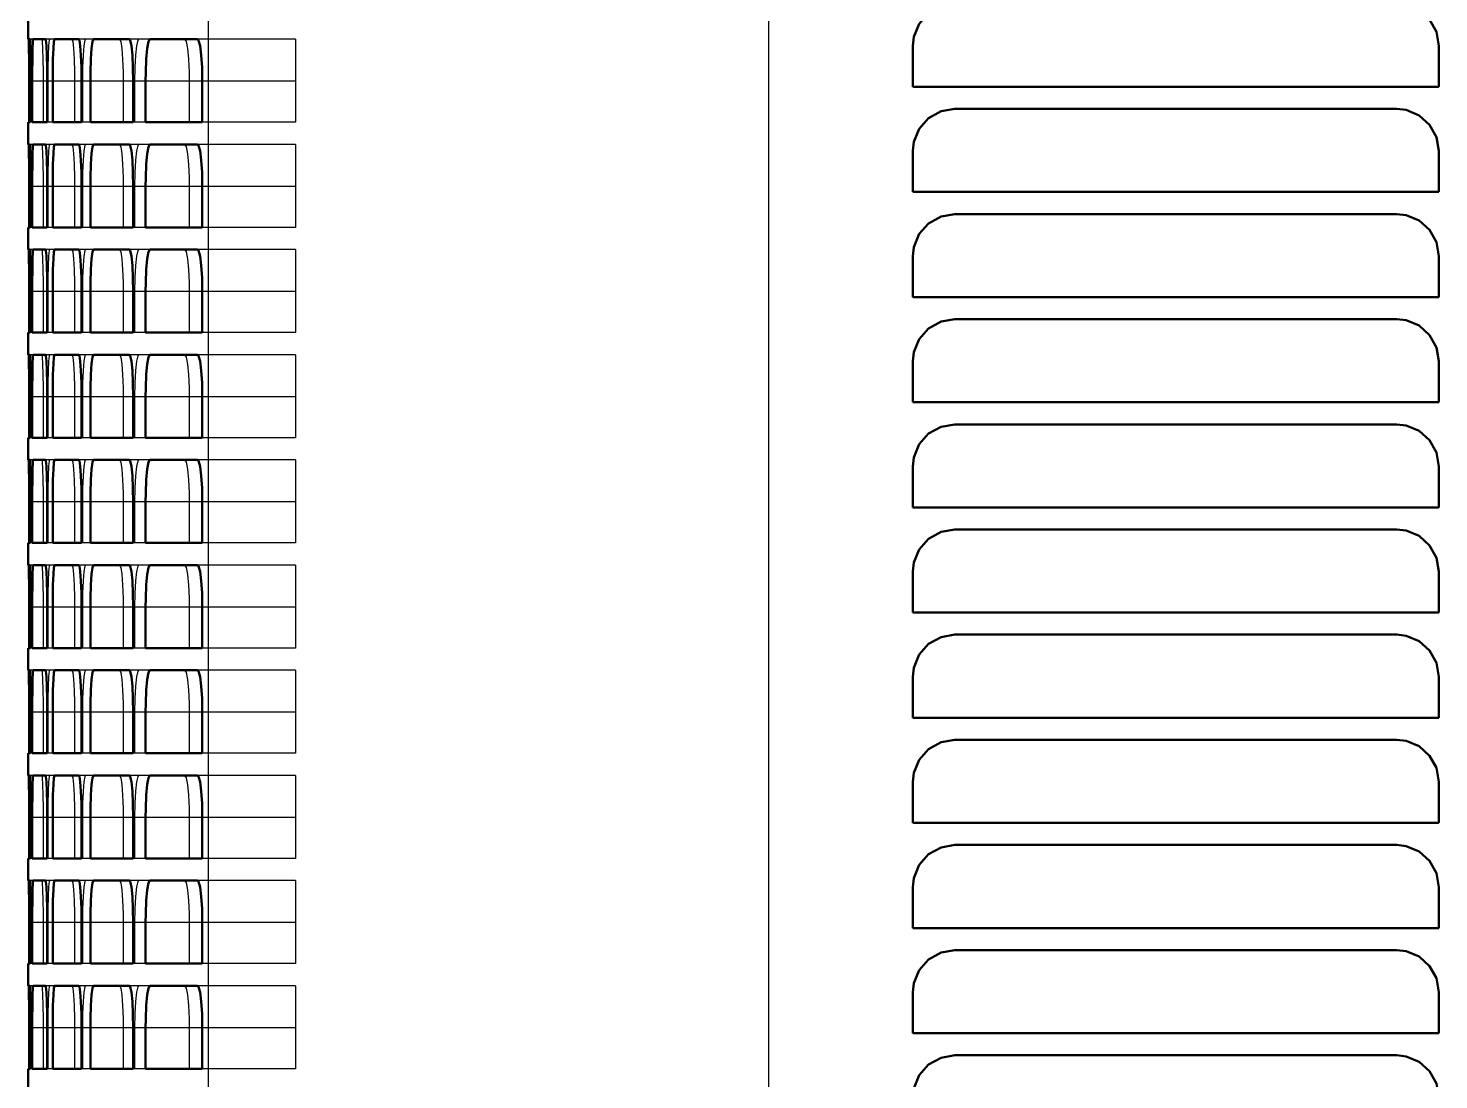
# Model space of a CAD drawing. Header units: inches. Extents: x 0 to 44.8, y 0 to 41.5.
# Drawn here: x 0.23 to 6.94, y 5.13 to 10.13 of the extents above; entities that cross this region are included whole.
import ezdxf

# ---------------------------------------------------------------- set-up
doc = ezdxf.new("R2010")
doc.units = ezdxf.units.IN
doc.header["$MEASUREMENT"] = 0
doc.linetypes.add('Dashed', pattern=[2, 1, -1])
for name, color, linetype, lineweight in [('AM_0', 7, 'Continuous', 50), ('AM_4', 3, 'Continuous', 25), ('AM_9', 6, 'Dashed', 25)]:
    doc.layers.add(name, color=color, linetype=linetype, lineweight=lineweight)

msp = doc.modelspace()

# ---------------------------------------------------------------- linework, layer by layer
at = {"layer": 'AM_0'}
for p, q in [((0.23, 10.186), (0.23, 10.081)), ((0.23727, 10.081), (0.23, 10.081)), ((0.31284, 10.081), (0.25301, 10.081)), ((0.4706, 10.081), (0.35552, 10.081)), ((0.71089, 10.081), (0.5403, 10.081)), ((1.0342, 10.081), (0.80776, 10.081)), ((4.436, 10.05), (4.436, 9.855)), ((6.936, 9.855), (6.936, 10.05)), ((0.23407, 9.881), (0.23407, 9.686)), ((0.23965, 9.686), (0.23965, 9.881)), ((0.24925, 9.881), (0.24925, 9.686)), ((0.32047, 9.686), (0.32047, 9.881)), ((0.34649, 9.881), (0.34649, 9.686)), ((0.48351, 9.686), (0.48351, 9.881)), ((0.526, 9.881), (0.526, 9.686)), ((0.72909, 9.686), (0.72909, 9.881)), ((0.78815, 9.881), (0.78815, 9.686)), ((1.05774, 9.686), (1.05774, 9.881)), ((4.436, 9.855), (6.936, 9.855)), ((6.736, 9.75), (4.636, 9.75)), ((0.23, 9.686), (0.23965, 9.686)), ((0.23, 9.686), (0.23, 9.581)), ((0.24925, 9.686), (0.32047, 9.686)), ((0.34649, 9.686), (0.48351, 9.686)), ((0.526, 9.686), (0.72909, 9.686)), ((0.78815, 9.686), (1.05774, 9.686)), ((0.23727, 9.581), (0.23, 9.581)), ((0.31284, 9.581), (0.25301, 9.581)), ((0.4706, 9.581), (0.35552, 9.581)), ((0.71089, 9.581), (0.5403, 9.581)), ((1.0342, 9.581), (0.80776, 9.581)), ((4.436, 9.55), (4.436, 9.355)), ((6.936, 9.355), (6.936, 9.55)), ((0.23407, 9.381), (0.23407, 9.186)), ((0.23965, 9.186), (0.23965, 9.381)), ((0.24925, 9.381), (0.24925, 9.186)), ((0.32047, 9.186), (0.32047, 9.381)), ((0.34649, 9.381), (0.34649, 9.186)), ((0.48351, 9.186), (0.48351, 9.381)), ((0.526, 9.381), (0.526, 9.186)), ((0.72909, 9.186), (0.72909, 9.381)), ((0.78815, 9.381), (0.78815, 9.186)), ((1.05774, 9.186), (1.05774, 9.381)), ((4.436, 9.355), (6.936, 9.355)), ((6.736, 9.25), (4.636, 9.25)), ((0.23, 9.186), (0.23965, 9.186)), ((0.23, 9.186), (0.23, 9.081)), ((0.24925, 9.186), (0.32047, 9.186)), ((0.34649, 9.186), (0.48351, 9.186)), ((0.526, 9.186), (0.72909, 9.186)), ((0.78815, 9.186), (1.05774, 9.186)), ((0.23727, 9.081), (0.23, 9.081)), ((0.31284, 9.081), (0.25301, 9.081)), ((0.4706, 9.081), (0.35552, 9.081)), ((0.71089, 9.081), (0.5403, 9.081)), ((1.0342, 9.081), (0.80776, 9.081)), ((4.436, 9.05), (4.436, 8.855)), ((6.936, 8.855), (6.936, 9.05)), ((0.23407, 8.881), (0.23407, 8.686)), ((0.23965, 8.686), (0.23965, 8.881)), ((0.24925, 8.881), (0.24925, 8.686)), ((0.32047, 8.686), (0.32047, 8.881)), ((0.34649, 8.881), (0.34649, 8.686)), ((0.48351, 8.686), (0.48351, 8.881)), ((0.526, 8.881), (0.526, 8.686)), ((0.72909, 8.686), (0.72909, 8.881)), ((0.78815, 8.881), (0.78815, 8.686)), ((1.05774, 8.686), (1.05774, 8.881)), ((4.436, 8.855), (6.936, 8.855)), ((6.736, 8.75), (4.636, 8.75)), ((0.23, 8.686), (0.23965, 8.686)), ((0.23, 8.686), (0.23, 8.581)), ((0.24925, 8.686), (0.32047, 8.686)), ((0.34649, 8.686), (0.48351, 8.686)), ((0.526, 8.686), (0.72909, 8.686)), ((0.78815, 8.686), (1.05774, 8.686)), ((0.23727, 8.581), (0.23, 8.581)), ((0.31284, 8.581), (0.25301, 8.581)), ((0.4706, 8.581), (0.35552, 8.581)), ((0.71089, 8.581), (0.5403, 8.581)), ((1.0342, 8.581), (0.80776, 8.581)), ((4.436, 8.55), (4.436, 8.355)), ((6.936, 8.355), (6.936, 8.55)), ((0.23407, 8.381), (0.23407, 8.186)), ((0.23965, 8.186), (0.23965, 8.381)), ((0.24925, 8.381), (0.24925, 8.186)), ((0.32047, 8.186), (0.32047, 8.381)), ((0.34649, 8.381), (0.34649, 8.186)), ((0.48351, 8.186), (0.48351, 8.381)), ((0.526, 8.381), (0.526, 8.186)), ((0.72909, 8.186), (0.72909, 8.381)), ((0.78815, 8.381), (0.78815, 8.186)), ((1.05774, 8.186), (1.05774, 8.381)), ((4.436, 8.355), (6.936, 8.355)), ((6.736, 8.25), (4.636, 8.25)), ((0.23, 8.186), (0.23965, 8.186)), ((0.23, 8.186), (0.23, 8.081)), ((0.24925, 8.186), (0.32047, 8.186)), ((0.34649, 8.186), (0.48351, 8.186)), ((0.526, 8.186), (0.72909, 8.186)), ((0.78815, 8.186), (1.05774, 8.186)), ((0.23727, 8.081), (0.23, 8.081)), ((0.31284, 8.081), (0.25301, 8.081)), ((0.4706, 8.081), (0.35552, 8.081)), ((0.71089, 8.081), (0.5403, 8.081)), ((1.0342, 8.081), (0.80776, 8.081)), ((4.436, 8.05), (4.436, 7.855)), ((6.936, 7.855), (6.936, 8.05)), ((0.23407, 7.881), (0.23407, 7.686)), ((0.23965, 7.686), (0.23965, 7.881)), ((0.24925, 7.881), (0.24925, 7.686)), ((0.32047, 7.686), (0.32047, 7.881)), ((0.34649, 7.881), (0.34649, 7.686)), ((0.48351, 7.686), (0.48351, 7.881)), ((0.526, 7.881), (0.526, 7.686)), ((0.72909, 7.686), (0.72909, 7.881)), ((0.78815, 7.881), (0.78815, 7.686)), ((1.05774, 7.686), (1.05774, 7.881)), ((4.436, 7.855), (6.936, 7.855)), ((6.736, 7.75), (4.636, 7.75)), ((0.23, 7.686), (0.23965, 7.686)), ((0.23, 7.686), (0.23, 7.581)), ((0.24925, 7.686), (0.32047, 7.686)), ((0.34649, 7.686), (0.48351, 7.686)), ((0.526, 7.686), (0.72909, 7.686)), ((0.78815, 7.686), (1.05774, 7.686)), ((0.23727, 7.581), (0.23, 7.581)), ((0.31284, 7.581), (0.25301, 7.581)), ((0.4706, 7.581), (0.35552, 7.581)), ((0.71089, 7.581), (0.5403, 7.581)), ((1.0342, 7.581), (0.80776, 7.581)), ((4.436, 7.55), (4.436, 7.355)), ((6.936, 7.355), (6.936, 7.55)), ((0.23407, 7.381), (0.23407, 7.186)), ((0.23965, 7.186), (0.23965, 7.381)), ((0.24925, 7.381), (0.24925, 7.186)), ((0.32047, 7.186), (0.32047, 7.381)), ((0.34649, 7.381), (0.34649, 7.186)), ((0.48351, 7.186), (0.48351, 7.381)), ((0.526, 7.381), (0.526, 7.186)), ((0.72909, 7.186), (0.72909, 7.381)), ((0.78815, 7.381), (0.78815, 7.186)), ((1.05774, 7.186), (1.05774, 7.381)), ((4.436, 7.355), (6.936, 7.355)), ((6.736, 7.25), (4.636, 7.25)), ((0.23, 7.186), (0.23965, 7.186)), ((0.23, 7.186), (0.23, 7.081)), ((0.24925, 7.186), (0.32047, 7.186)), ((0.34649, 7.186), (0.48351, 7.186)), ((0.526, 7.186), (0.72909, 7.186)), ((0.78815, 7.186), (1.05774, 7.186)), ((0.23727, 7.081), (0.23, 7.081)), ((0.31284, 7.081), (0.25301, 7.081)), ((0.4706, 7.081), (0.35552, 7.081)), ((0.71089, 7.081), (0.5403, 7.081)), ((1.0342, 7.081), (0.80776, 7.081)), ((4.436, 7.05), (4.436, 6.855)), ((6.936, 6.855), (6.936, 7.05)), ((0.23407, 6.881), (0.23407, 6.686)), ((0.23965, 6.686), (0.23965, 6.881)), ((0.24925, 6.881), (0.24925, 6.686)), ((0.32047, 6.686), (0.32047, 6.881)), ((0.34649, 6.881), (0.34649, 6.686)), ((0.48351, 6.686), (0.48351, 6.881)), ((0.526, 6.881), (0.526, 6.686)), ((0.72909, 6.686), (0.72909, 6.881)), ((0.78815, 6.881), (0.78815, 6.686)), ((1.05774, 6.686), (1.05774, 6.881)), ((4.436, 6.855), (6.936, 6.855)), ((6.736, 6.75), (4.636, 6.75)), ((0.23, 6.686), (0.23965, 6.686)), ((0.23, 6.686), (0.23, 6.581)), ((0.24925, 6.686), (0.32047, 6.686)), ((0.34649, 6.686), (0.48351, 6.686)), ((0.526, 6.686), (0.72909, 6.686)), ((0.78815, 6.686), (1.05774, 6.686)), ((0.23727, 6.581), (0.23, 6.581)), ((0.31284, 6.581), (0.25301, 6.581)), ((0.4706, 6.581), (0.35552, 6.581)), ((0.71089, 6.581), (0.5403, 6.581)), ((1.0342, 6.581), (0.80776, 6.581)), ((4.436, 6.55), (4.436, 6.355)), ((6.936, 6.355), (6.936, 6.55)), ((0.23407, 6.381), (0.23407, 6.186)), ((0.23965, 6.186), (0.23965, 6.381)), ((0.24925, 6.381), (0.24925, 6.186)), ((0.32047, 6.186), (0.32047, 6.381)), ((0.34649, 6.381), (0.34649, 6.186)), ((0.48351, 6.186), (0.48351, 6.381)), ((0.526, 6.381), (0.526, 6.186)), ((0.72909, 6.186), (0.72909, 6.381)), ((0.78815, 6.381), (0.78815, 6.186)), ((1.05774, 6.186), (1.05774, 6.381)), ((4.436, 6.355), (6.936, 6.355)), ((6.736, 6.25), (4.636, 6.25)), ((0.23, 6.186), (0.23965, 6.186)), ((0.23, 6.186), (0.23, 6.081)), ((0.24925, 6.186), (0.32047, 6.186)), ((0.34649, 6.186), (0.48351, 6.186)), ((0.526, 6.186), (0.72909, 6.186)), ((0.78815, 6.186), (1.05774, 6.186)), ((0.23727, 6.081), (0.23, 6.081)), ((0.31284, 6.081), (0.25301, 6.081)), ((0.4706, 6.081), (0.35552, 6.081)), ((0.71089, 6.081), (0.5403, 6.081)), ((1.0342, 6.081), (0.80776, 6.081)), ((4.436, 6.05), (4.436, 5.855)), ((6.936, 5.855), (6.936, 6.05)), ((0.23407, 5.881), (0.23407, 5.686)), ((0.23965, 5.686), (0.23965, 5.881)), ((0.24925, 5.881), (0.24925, 5.686)), ((0.32047, 5.686), (0.32047, 5.881)), ((0.34649, 5.881), (0.34649, 5.686)), ((0.48351, 5.686), (0.48351, 5.881)), ((0.526, 5.881), (0.526, 5.686)), ((0.72909, 5.686), (0.72909, 5.881)), ((0.78815, 5.881), (0.78815, 5.686)), ((1.05774, 5.686), (1.05774, 5.881)), ((4.436, 5.855), (6.936, 5.855)), ((6.736, 5.75), (4.636, 5.75)), ((0.23, 5.686), (0.23965, 5.686)), ((0.23, 5.686), (0.23, 5.581)), ((0.24925, 5.686), (0.32047, 5.686)), ((0.34649, 5.686), (0.48351, 5.686)), ((0.526, 5.686), (0.72909, 5.686)), ((0.78815, 5.686), (1.05774, 5.686)), ((0.23727, 5.581), (0.23, 5.581)), ((0.31284, 5.581), (0.25301, 5.581)), ((0.4706, 5.581), (0.35552, 5.581)), ((0.71089, 5.581), (0.5403, 5.581)), ((1.0342, 5.581), (0.80776, 5.581)), ((4.436, 5.55), (4.436, 5.355)), ((6.936, 5.355), (6.936, 5.55)), ((0.23407, 5.381), (0.23407, 5.186)), ((0.23965, 5.186), (0.23965, 5.381)), ((0.24925, 5.381), (0.24925, 5.186)), ((0.32047, 5.186), (0.32047, 5.381)), ((0.34649, 5.381), (0.34649, 5.186)), ((0.48351, 5.186), (0.48351, 5.381)), ((0.526, 5.381), (0.526, 5.186)), ((0.72909, 5.186), (0.72909, 5.381)), ((0.78815, 5.381), (0.78815, 5.186)), ((1.05774, 5.186), (1.05774, 5.381)), ((4.436, 5.355), (6.936, 5.355)), ((6.736, 5.25), (4.636, 5.25)), ((0.23, 5.186), (0.23965, 5.186)), ((0.23, 5.186), (0.23, 5.081)), ((0.24925, 5.186), (0.32047, 5.186)), ((0.34649, 5.186), (0.48351, 5.186)), ((0.526, 5.186), (0.72909, 5.186)), ((0.78815, 5.186), (1.05774, 5.186))]:
    msp.add_line(p, q, dxfattribs=at)
for points in [[(4.636, 10.25), (4.56948, 10.23861), (4.51045, 10.20569), (4.4658, 10.15503), (4.44061, 10.09268), (4.436, 10.05)], [(6.936, 10.05), (6.9248, 10.11599), (6.8925, 10.17453), (6.84268, 10.21917), (6.78074, 10.24493), (6.736, 10.25)], [(0.23258, 10.081), (0.23304, 10.06973), (0.23347, 10.03717), (0.23382, 9.98701), (0.23403, 9.9249), (0.23407, 9.881)], [(0.23965, 9.881), (0.23951, 9.9472), (0.2391, 10.00593), (0.23849, 10.05058), (0.23777, 10.07612), (0.23727, 10.081)], [(0.25301, 10.081), (0.25173, 10.06972), (0.25062, 10.03716), (0.2498, 9.98699), (0.24934, 9.92487), (0.24925, 9.881)], [(0.32047, 9.881), (0.32003, 9.94716), (0.31877, 10.00587), (0.31685, 10.05052), (0.31449, 10.07609), (0.31284, 10.081)], [(0.35552, 10.081), (0.35249, 10.06971), (0.34984, 10.0371), (0.34784, 9.98686), (0.34671, 9.92471), (0.34649, 9.881)], [(0.48351, 9.881), (0.48277, 9.9471), (0.48066, 10.00574), (0.47742, 10.05039), (0.47343, 10.07603), (0.4706, 10.081)], [(0.5403, 10.081), (0.53552, 10.06968), (0.53131, 10.03698), (0.52814, 9.98663), (0.52634, 9.92442), (0.526, 9.881)], [(0.72909, 9.881), (0.72806, 9.94699), (0.7251, 10.00555), (0.72055, 10.05019), (0.71493, 10.07594), (0.71089, 10.081)], [(0.80776, 10.081), (0.80121, 10.06964), (0.79543, 10.03681), (0.79107, 9.98628), (0.78861, 9.924), (0.78815, 9.881)], [(1.05774, 9.881), (1.05641, 9.94686), (1.05261, 10.00529), (1.04676, 10.04993), (1.03949, 10.07583), (1.0342, 10.081)], [(4.636, 9.75), (4.56948, 9.73861), (4.51045, 9.70569), (4.4658, 9.65503), (4.44061, 9.59268), (4.436, 9.55)], [(6.936, 9.55), (6.9248, 9.61599), (6.8925, 9.67453), (6.84268, 9.71917), (6.78074, 9.74493), (6.736, 9.75)], [(0.23258, 9.581), (0.23304, 9.56973), (0.23347, 9.53717), (0.23382, 9.48701), (0.23403, 9.4249), (0.23407, 9.381)], [(0.23965, 9.381), (0.23951, 9.4472), (0.2391, 9.50593), (0.23849, 9.55058), (0.23777, 9.57612), (0.23727, 9.581)], [(0.25301, 9.581), (0.25173, 9.56972), (0.25062, 9.53716), (0.2498, 9.48699), (0.24934, 9.42487), (0.24925, 9.381)], [(0.32047, 9.381), (0.32003, 9.44716), (0.31877, 9.50587), (0.31685, 9.55052), (0.31449, 9.57609), (0.31284, 9.581)], [(0.35552, 9.581), (0.35249, 9.56971), (0.34984, 9.5371), (0.34784, 9.48686), (0.34671, 9.42471), (0.34649, 9.381)], [(0.48351, 9.381), (0.48277, 9.4471), (0.48066, 9.50574), (0.47742, 9.55039), (0.47343, 9.57603), (0.4706, 9.581)], [(0.5403, 9.581), (0.53552, 9.56968), (0.53131, 9.53698), (0.52814, 9.48663), (0.52634, 9.42442), (0.526, 9.381)], [(0.72909, 9.381), (0.72806, 9.44699), (0.7251, 9.50555), (0.72055, 9.55019), (0.71493, 9.57594), (0.71089, 9.581)], [(0.80776, 9.581), (0.80121, 9.56964), (0.79543, 9.53681), (0.79107, 9.48628), (0.78861, 9.424), (0.78815, 9.381)], [(1.05774, 9.381), (1.05641, 9.44686), (1.05261, 9.50529), (1.04676, 9.54993), (1.03949, 9.57583), (1.0342, 9.581)], [(4.636, 9.25), (4.56948, 9.23861), (4.51045, 9.20569), (4.4658, 9.15503), (4.44061, 9.09268), (4.436, 9.05)], [(6.936, 9.05), (6.9248, 9.11599), (6.8925, 9.17453), (6.84268, 9.21917), (6.78074, 9.24493), (6.736, 9.25)], [(0.23258, 9.081), (0.23304, 9.06973), (0.23347, 9.03717), (0.23382, 8.98701), (0.23403, 8.9249), (0.23407, 8.881)], [(0.23965, 8.881), (0.23951, 8.9472), (0.2391, 9.00593), (0.23849, 9.05058), (0.23777, 9.07612), (0.23727, 9.081)], [(0.25301, 9.081), (0.25173, 9.06972), (0.25062, 9.03716), (0.2498, 8.98699), (0.24934, 8.92487), (0.24925, 8.881)], [(0.32047, 8.881), (0.32003, 8.94716), (0.31877, 9.00587), (0.31685, 9.05052), (0.31449, 9.07609), (0.31284, 9.081)], [(0.35552, 9.081), (0.35249, 9.06971), (0.34984, 9.0371), (0.34784, 8.98686), (0.34671, 8.92471), (0.34649, 8.881)], [(0.48351, 8.881), (0.48277, 8.9471), (0.48066, 9.00574), (0.47742, 9.05039), (0.47343, 9.07603), (0.4706, 9.081)], [(0.5403, 9.081), (0.53552, 9.06968), (0.53131, 9.03698), (0.52814, 8.98663), (0.52634, 8.92442), (0.526, 8.881)], [(0.72909, 8.881), (0.72806, 8.94699), (0.7251, 9.00555), (0.72055, 9.05019), (0.71493, 9.07594), (0.71089, 9.081)], [(0.80776, 9.081), (0.80121, 9.06964), (0.79543, 9.03681), (0.79107, 8.98628), (0.78861, 8.924), (0.78815, 8.881)], [(1.05774, 8.881), (1.05641, 8.94686), (1.05261, 9.00529), (1.04676, 9.04993), (1.03949, 9.07583), (1.0342, 9.081)], [(4.636, 8.75), (4.56948, 8.73861), (4.51045, 8.70569), (4.4658, 8.65503), (4.44061, 8.59268), (4.436, 8.55)], [(6.936, 8.55), (6.9248, 8.61599), (6.8925, 8.67453), (6.84268, 8.71917), (6.78074, 8.74493), (6.736, 8.75)], [(0.23258, 8.581), (0.23304, 8.56973), (0.23347, 8.53717), (0.23382, 8.48701), (0.23403, 8.4249), (0.23407, 8.381)], [(0.23965, 8.381), (0.23951, 8.4472), (0.2391, 8.50593), (0.23849, 8.55058), (0.23777, 8.57612), (0.23727, 8.581)], [(0.25301, 8.581), (0.25173, 8.56972), (0.25062, 8.53716), (0.2498, 8.48699), (0.24934, 8.42487), (0.24925, 8.381)], [(0.32047, 8.381), (0.32003, 8.44716), (0.31877, 8.50587), (0.31685, 8.55052), (0.31449, 8.57609), (0.31284, 8.581)], [(0.35552, 8.581), (0.35249, 8.56971), (0.34984, 8.5371), (0.34784, 8.48686), (0.34671, 8.42471), (0.34649, 8.381)], [(0.48351, 8.381), (0.48277, 8.4471), (0.48066, 8.50574), (0.47742, 8.55039), (0.47343, 8.57603), (0.4706, 8.581)], [(0.5403, 8.581), (0.53552, 8.56968), (0.53131, 8.53698), (0.52814, 8.48663), (0.52634, 8.42442), (0.526, 8.381)], [(0.72909, 8.381), (0.72806, 8.44699), (0.7251, 8.50555), (0.72055, 8.55019), (0.71493, 8.57594), (0.71089, 8.581)], [(0.80776, 8.581), (0.80121, 8.56964), (0.79543, 8.53681), (0.79107, 8.48628), (0.78861, 8.424), (0.78815, 8.381)], [(1.05774, 8.381), (1.05641, 8.44686), (1.05261, 8.50529), (1.04676, 8.54993), (1.03949, 8.57583), (1.0342, 8.581)], [(4.636, 8.25), (4.56948, 8.23861), (4.51045, 8.20569), (4.4658, 8.15503), (4.44061, 8.09268), (4.436, 8.05)], [(6.936, 8.05), (6.9248, 8.11599), (6.8925, 8.17453), (6.84268, 8.21917), (6.78074, 8.24493), (6.736, 8.25)], [(0.23258, 8.081), (0.23304, 8.06973), (0.23347, 8.03717), (0.23382, 7.98701), (0.23403, 7.9249), (0.23407, 7.881)], [(0.23965, 7.881), (0.23951, 7.9472), (0.2391, 8.00593), (0.23849, 8.05058), (0.23777, 8.07612), (0.23727, 8.081)], [(0.25301, 8.081), (0.25173, 8.06972), (0.25062, 8.03716), (0.2498, 7.98699), (0.24934, 7.92487), (0.24925, 7.881)], [(0.32047, 7.881), (0.32003, 7.94716), (0.31877, 8.00587), (0.31685, 8.05052), (0.31449, 8.07609), (0.31284, 8.081)], [(0.35552, 8.081), (0.35249, 8.06971), (0.34984, 8.0371), (0.34784, 7.98686), (0.34671, 7.92471), (0.34649, 7.881)], [(0.48351, 7.881), (0.48277, 7.9471), (0.48066, 8.00574), (0.47742, 8.05039), (0.47343, 8.07603), (0.4706, 8.081)], [(0.5403, 8.081), (0.53552, 8.06968), (0.53131, 8.03698), (0.52814, 7.98663), (0.52634, 7.92442), (0.526, 7.881)], [(0.72909, 7.881), (0.72806, 7.94699), (0.7251, 8.00555), (0.72055, 8.05019), (0.71493, 8.07594), (0.71089, 8.081)], [(0.80776, 8.081), (0.80121, 8.06964), (0.79543, 8.03681), (0.79107, 7.98628), (0.78861, 7.924), (0.78815, 7.881)], [(1.05774, 7.881), (1.05641, 7.94686), (1.05261, 8.00529), (1.04676, 8.04993), (1.03949, 8.07583), (1.0342, 8.081)], [(4.636, 7.75), (4.56948, 7.73861), (4.51045, 7.70569), (4.4658, 7.65503), (4.44061, 7.59268), (4.436, 7.55)], [(6.936, 7.55), (6.9248, 7.61599), (6.8925, 7.67453), (6.84268, 7.71917), (6.78074, 7.74493), (6.736, 7.75)], [(0.23258, 7.581), (0.23304, 7.56973), (0.23347, 7.53717), (0.23382, 7.48701), (0.23403, 7.4249), (0.23407, 7.381)], [(0.23965, 7.381), (0.23951, 7.4472), (0.2391, 7.50593), (0.23849, 7.55058), (0.23777, 7.57612), (0.23727, 7.581)], [(0.25301, 7.581), (0.25173, 7.56972), (0.25062, 7.53716), (0.2498, 7.48699), (0.24934, 7.42487), (0.24925, 7.381)], [(0.32047, 7.381), (0.32003, 7.44716), (0.31877, 7.50587), (0.31685, 7.55052), (0.31449, 7.57609), (0.31284, 7.581)], [(0.35552, 7.581), (0.35249, 7.56971), (0.34984, 7.5371), (0.34784, 7.48686), (0.34671, 7.42471), (0.34649, 7.381)], [(0.48351, 7.381), (0.48277, 7.4471), (0.48066, 7.50574), (0.47742, 7.55039), (0.47343, 7.57603), (0.4706, 7.581)], [(0.5403, 7.581), (0.53552, 7.56968), (0.53131, 7.53698), (0.52814, 7.48663), (0.52634, 7.42442), (0.526, 7.381)], [(0.72909, 7.381), (0.72806, 7.44699), (0.7251, 7.50555), (0.72055, 7.55019), (0.71493, 7.57594), (0.71089, 7.581)], [(0.80776, 7.581), (0.80121, 7.56964), (0.79543, 7.53681), (0.79107, 7.48628), (0.78861, 7.424), (0.78815, 7.381)], [(1.05774, 7.381), (1.05641, 7.44686), (1.05261, 7.50529), (1.04676, 7.54993), (1.03949, 7.57583), (1.0342, 7.581)], [(4.636, 7.25), (4.56948, 7.23861), (4.51045, 7.20569), (4.4658, 7.15503), (4.44061, 7.09268), (4.436, 7.05)], [(6.936, 7.05), (6.9248, 7.11599), (6.8925, 7.17453), (6.84268, 7.21917), (6.78074, 7.24493), (6.736, 7.25)], [(0.23258, 7.081), (0.23304, 7.06973), (0.23347, 7.03717), (0.23382, 6.98701), (0.23403, 6.9249), (0.23407, 6.881)], [(0.23965, 6.881), (0.23951, 6.9472), (0.2391, 7.00593), (0.23849, 7.05058), (0.23777, 7.07612), (0.23727, 7.081)], [(0.25301, 7.081), (0.25173, 7.06972), (0.25062, 7.03716), (0.2498, 6.98699), (0.24934, 6.92487), (0.24925, 6.881)], [(0.32047, 6.881), (0.32003, 6.94716), (0.31877, 7.00587), (0.31685, 7.05052), (0.31449, 7.07609), (0.31284, 7.081)], [(0.35552, 7.081), (0.35249, 7.06971), (0.34984, 7.0371), (0.34784, 6.98686), (0.34671, 6.92471), (0.34649, 6.881)], [(0.48351, 6.881), (0.48277, 6.9471), (0.48066, 7.00574), (0.47742, 7.05039), (0.47343, 7.07603), (0.4706, 7.081)], [(0.5403, 7.081), (0.53552, 7.06968), (0.53131, 7.03698), (0.52814, 6.98663), (0.52634, 6.92442), (0.526, 6.881)], [(0.72909, 6.881), (0.72806, 6.94699), (0.7251, 7.00555), (0.72055, 7.05019), (0.71493, 7.07594), (0.71089, 7.081)], [(0.80776, 7.081), (0.80121, 7.06964), (0.79543, 7.03681), (0.79107, 6.98628), (0.78861, 6.924), (0.78815, 6.881)], [(1.05774, 6.881), (1.05641, 6.94686), (1.05261, 7.00529), (1.04676, 7.04993), (1.03949, 7.07583), (1.0342, 7.081)], [(4.636, 6.75), (4.56948, 6.73861), (4.51045, 6.70569), (4.4658, 6.65503), (4.44061, 6.59268), (4.436, 6.55)], [(6.936, 6.55), (6.9248, 6.61599), (6.8925, 6.67453), (6.84268, 6.71917), (6.78074, 6.74493), (6.736, 6.75)], [(0.23258, 6.581), (0.23304, 6.56973), (0.23347, 6.53717), (0.23382, 6.48701), (0.23403, 6.4249), (0.23407, 6.381)], [(0.23965, 6.381), (0.23951, 6.4472), (0.2391, 6.50593), (0.23849, 6.55058), (0.23777, 6.57612), (0.23727, 6.581)], [(0.25301, 6.581), (0.25173, 6.56972), (0.25062, 6.53716), (0.2498, 6.48699), (0.24934, 6.42487), (0.24925, 6.381)], [(0.32047, 6.381), (0.32003, 6.44716), (0.31877, 6.50587), (0.31685, 6.55052), (0.31449, 6.57609), (0.31284, 6.581)], [(0.35552, 6.581), (0.35249, 6.56971), (0.34984, 6.5371), (0.34784, 6.48686), (0.34671, 6.42471), (0.34649, 6.381)], [(0.48351, 6.381), (0.48277, 6.4471), (0.48066, 6.50574), (0.47742, 6.55039), (0.47343, 6.57603), (0.4706, 6.581)], [(0.5403, 6.581), (0.53552, 6.56968), (0.53131, 6.53698), (0.52814, 6.48663), (0.52634, 6.42442), (0.526, 6.381)], [(0.72909, 6.381), (0.72806, 6.44699), (0.7251, 6.50555), (0.72055, 6.55019), (0.71493, 6.57594), (0.71089, 6.581)], [(0.80776, 6.581), (0.80121, 6.56964), (0.79543, 6.53681), (0.79107, 6.48628), (0.78861, 6.424), (0.78815, 6.381)], [(1.05774, 6.381), (1.05641, 6.44686), (1.05261, 6.50529), (1.04676, 6.54993), (1.03949, 6.57583), (1.0342, 6.581)], [(4.636, 6.25), (4.56948, 6.23861), (4.51045, 6.20569), (4.4658, 6.15503), (4.44061, 6.09268), (4.436, 6.05)], [(6.936, 6.05), (6.9248, 6.11599), (6.8925, 6.17453), (6.84268, 6.21917), (6.78074, 6.24493), (6.736, 6.25)], [(0.23258, 6.081), (0.23304, 6.06973), (0.23347, 6.03717), (0.23382, 5.98701), (0.23403, 5.9249), (0.23407, 5.881)], [(0.23965, 5.881), (0.23951, 5.9472), (0.2391, 6.00593), (0.23849, 6.05058), (0.23777, 6.07612), (0.23727, 6.081)], [(0.25301, 6.081), (0.25173, 6.06972), (0.25062, 6.03716), (0.2498, 5.98699), (0.24934, 5.92487), (0.24925, 5.881)], [(0.32047, 5.881), (0.32003, 5.94716), (0.31877, 6.00587), (0.31685, 6.05052), (0.31449, 6.07609), (0.31284, 6.081)], [(0.35552, 6.081), (0.35249, 6.06971), (0.34984, 6.0371), (0.34784, 5.98686), (0.34671, 5.92471), (0.34649, 5.881)], [(0.48351, 5.881), (0.48277, 5.9471), (0.48066, 6.00574), (0.47742, 6.05039), (0.47343, 6.07603), (0.4706, 6.081)], [(0.5403, 6.081), (0.53552, 6.06968), (0.53131, 6.03698), (0.52814, 5.98663), (0.52634, 5.92442), (0.526, 5.881)], [(0.72909, 5.881), (0.72806, 5.94699), (0.7251, 6.00555), (0.72055, 6.05019), (0.71493, 6.07594), (0.71089, 6.081)], [(0.80776, 6.081), (0.80121, 6.06964), (0.79543, 6.03681), (0.79107, 5.98628), (0.78861, 5.924), (0.78815, 5.881)], [(1.05774, 5.881), (1.05641, 5.94686), (1.05261, 6.00529), (1.04676, 6.04993), (1.03949, 6.07583), (1.0342, 6.081)], [(4.636, 5.75), (4.56948, 5.73861), (4.51045, 5.70569), (4.4658, 5.65503), (4.44061, 5.59268), (4.436, 5.55)], [(6.936, 5.55), (6.9248, 5.61599), (6.8925, 5.67453), (6.84268, 5.71917), (6.78074, 5.74493), (6.736, 5.75)], [(0.23258, 5.581), (0.23304, 5.56973), (0.23347, 5.53717), (0.23382, 5.48701), (0.23403, 5.4249), (0.23407, 5.381)], [(0.23965, 5.381), (0.23951, 5.4472), (0.2391, 5.50593), (0.23849, 5.55058), (0.23777, 5.57612), (0.23727, 5.581)], [(0.25301, 5.581), (0.25173, 5.56972), (0.25062, 5.53716), (0.2498, 5.48699), (0.24934, 5.42487), (0.24925, 5.381)], [(0.32047, 5.381), (0.32003, 5.44716), (0.31877, 5.50587), (0.31685, 5.55052), (0.31449, 5.57609), (0.31284, 5.581)], [(0.35552, 5.581), (0.35249, 5.56971), (0.34984, 5.5371), (0.34784, 5.48686), (0.34671, 5.42471), (0.34649, 5.381)], [(0.48351, 5.381), (0.48277, 5.4471), (0.48066, 5.50574), (0.47742, 5.55039), (0.47343, 5.57603), (0.4706, 5.581)], [(0.5403, 5.581), (0.53552, 5.56968), (0.53131, 5.53698), (0.52814, 5.48663), (0.52634, 5.42442), (0.526, 5.381)], [(0.72909, 5.381), (0.72806, 5.44699), (0.7251, 5.50555), (0.72055, 5.55019), (0.71493, 5.57594), (0.71089, 5.581)], [(0.80776, 5.581), (0.80121, 5.56964), (0.79543, 5.53681), (0.79107, 5.48628), (0.78861, 5.424), (0.78815, 5.381)], [(1.05774, 5.381), (1.05641, 5.44686), (1.05261, 5.50529), (1.04676, 5.54993), (1.03949, 5.57583), (1.0342, 5.581)], [(4.636, 5.25), (4.56948, 5.23861), (4.51045, 5.20569), (4.4658, 5.15503), (4.44061, 5.09268), (4.436, 5.05)], [(6.936, 5.05), (6.9248, 5.11599), (6.8925, 5.17453), (6.84268, 5.21917), (6.78074, 5.24493), (6.736, 5.25)]]:
    msp.add_lwpolyline(points, dxfattribs=at)
at = {"layer": 'AM_4'}
for p, q in [((1.08584, 41.5), (1.08584, 1.625)), ((3.7489, 41.5), (3.7489, 1.625)), ((0.23965, 9.881), (0.23407, 9.881)), ((0.32047, 9.881), (0.24925, 9.881)), ((0.48351, 9.881), (0.34649, 9.881)), ((0.72909, 9.881), (0.526, 9.881)), ((1.05774, 9.881), (0.78815, 9.881)), ((0.23965, 9.381), (0.23407, 9.381)), ((0.32047, 9.381), (0.24925, 9.381)), ((0.48351, 9.381), (0.34649, 9.381)), ((0.72909, 9.381), (0.526, 9.381)), ((1.05774, 9.381), (0.78815, 9.381)), ((0.23965, 8.881), (0.23407, 8.881)), ((0.32047, 8.881), (0.24925, 8.881)), ((0.48351, 8.881), (0.34649, 8.881)), ((0.72909, 8.881), (0.526, 8.881)), ((1.05774, 8.881), (0.78815, 8.881)), ((0.23965, 8.381), (0.23407, 8.381)), ((0.32047, 8.381), (0.24925, 8.381)), ((0.48351, 8.381), (0.34649, 8.381)), ((0.72909, 8.381), (0.526, 8.381)), ((1.05774, 8.381), (0.78815, 8.381)), ((0.23965, 7.881), (0.23407, 7.881)), ((0.32047, 7.881), (0.24925, 7.881)), ((0.48351, 7.881), (0.34649, 7.881)), ((0.72909, 7.881), (0.526, 7.881)), ((1.05774, 7.881), (0.78815, 7.881)), ((0.23965, 7.381), (0.23407, 7.381)), ((0.32047, 7.381), (0.24925, 7.381)), ((0.48351, 7.381), (0.34649, 7.381)), ((0.72909, 7.381), (0.526, 7.381)), ((1.05774, 7.381), (0.78815, 7.381)), ((0.23965, 6.881), (0.23407, 6.881)), ((0.32047, 6.881), (0.24925, 6.881)), ((0.48351, 6.881), (0.34649, 6.881)), ((0.72909, 6.881), (0.526, 6.881)), ((1.05774, 6.881), (0.78815, 6.881)), ((0.23965, 6.381), (0.23407, 6.381)), ((0.32047, 6.381), (0.24925, 6.381)), ((0.48351, 6.381), (0.34649, 6.381)), ((0.72909, 6.381), (0.526, 6.381)), ((1.05774, 6.381), (0.78815, 6.381)), ((0.23965, 5.881), (0.23407, 5.881)), ((0.32047, 5.881), (0.24925, 5.881)), ((0.48351, 5.881), (0.34649, 5.881)), ((0.72909, 5.881), (0.526, 5.881)), ((1.05774, 5.881), (0.78815, 5.881)), ((0.23965, 5.381), (0.23407, 5.381)), ((0.32047, 5.381), (0.24925, 5.381)), ((0.48351, 5.381), (0.34649, 5.381)), ((0.72909, 5.381), (0.526, 5.381)), ((1.05774, 5.381), (0.78815, 5.381))]:
    msp.add_line(p, q, dxfattribs=at)
at = {"layer": 'AM_9'}
for p, q in [((0.25301, 10.081), (0.23727, 10.081)), ((0.35552, 10.081), (0.31284, 10.081)), ((0.5403, 10.081), (0.4706, 10.081)), ((0.80776, 10.081), (0.71089, 10.081)), ((1.5, 10.081), (1.0342, 10.081)), ((1.5, 10.081), (1.5, 9.686)), ((0.24925, 9.881), (0.23965, 9.881)), ((0.24087, 9.686), (0.24087, 9.881)), ((0.30091, 9.881), (0.30091, 9.686)), ((0.34649, 9.881), (0.32047, 9.881)), ((0.32414, 9.686), (0.32414, 9.881)), ((0.44993, 9.881), (0.44993, 9.686)), ((0.526, 9.881), (0.48351, 9.881)), ((0.48962, 9.686), (0.48962, 9.881)), ((0.68143, 9.881), (0.68143, 9.686)), ((0.78815, 9.881), (0.72909, 9.881)), ((0.73767, 9.686), (0.73767, 9.881)), ((0.99589, 9.881), (0.99589, 9.686)), ((1.5, 9.881), (1.05774, 9.881)), ((0.24925, 9.686), (0.23965, 9.686)), ((0.34649, 9.686), (0.32047, 9.686)), ((0.526, 9.686), (0.48351, 9.686)), ((0.78815, 9.686), (0.72909, 9.686)), ((1.5, 9.686), (1.05774, 9.686)), ((0.25301, 9.581), (0.23727, 9.581)), ((0.35552, 9.581), (0.31284, 9.581)), ((0.5403, 9.581), (0.4706, 9.581)), ((0.80776, 9.581), (0.71089, 9.581)), ((1.5, 9.581), (1.0342, 9.581)), ((1.5, 9.581), (1.5, 9.186)), ((0.24925, 9.381), (0.23965, 9.381)), ((0.24087, 9.186), (0.24087, 9.381)), ((0.30091, 9.381), (0.30091, 9.186)), ((0.34649, 9.381), (0.32047, 9.381)), ((0.32414, 9.186), (0.32414, 9.381)), ((0.44993, 9.381), (0.44993, 9.186)), ((0.526, 9.381), (0.48351, 9.381)), ((0.48962, 9.186), (0.48962, 9.381)), ((0.68143, 9.381), (0.68143, 9.186)), ((0.78815, 9.381), (0.72909, 9.381)), ((0.73767, 9.186), (0.73767, 9.381)), ((0.99589, 9.381), (0.99589, 9.186)), ((1.5, 9.381), (1.05774, 9.381)), ((0.24925, 9.186), (0.23965, 9.186)), ((0.34649, 9.186), (0.32047, 9.186)), ((0.526, 9.186), (0.48351, 9.186)), ((0.78815, 9.186), (0.72909, 9.186)), ((1.5, 9.186), (1.05774, 9.186)), ((0.25301, 9.081), (0.23727, 9.081)), ((0.35552, 9.081), (0.31284, 9.081)), ((0.5403, 9.081), (0.4706, 9.081)), ((0.80776, 9.081), (0.71089, 9.081)), ((1.5, 9.081), (1.0342, 9.081)), ((1.5, 9.081), (1.5, 8.686)), ((0.24925, 8.881), (0.23965, 8.881)), ((0.24087, 8.686), (0.24087, 8.881)), ((0.30091, 8.881), (0.30091, 8.686)), ((0.34649, 8.881), (0.32047, 8.881)), ((0.32414, 8.686), (0.32414, 8.881)), ((0.44993, 8.881), (0.44993, 8.686)), ((0.526, 8.881), (0.48351, 8.881)), ((0.48962, 8.686), (0.48962, 8.881)), ((0.68143, 8.881), (0.68143, 8.686)), ((0.78815, 8.881), (0.72909, 8.881)), ((0.73767, 8.686), (0.73767, 8.881)), ((0.99589, 8.881), (0.99589, 8.686)), ((1.5, 8.881), (1.05774, 8.881)), ((0.24925, 8.686), (0.23965, 8.686)), ((0.34649, 8.686), (0.32047, 8.686)), ((0.526, 8.686), (0.48351, 8.686)), ((0.78815, 8.686), (0.72909, 8.686)), ((1.5, 8.686), (1.05774, 8.686)), ((0.25301, 8.581), (0.23727, 8.581)), ((0.35552, 8.581), (0.31284, 8.581)), ((0.5403, 8.581), (0.4706, 8.581)), ((0.80776, 8.581), (0.71089, 8.581)), ((1.5, 8.581), (1.0342, 8.581)), ((1.5, 8.581), (1.5, 8.186)), ((0.24925, 8.381), (0.23965, 8.381)), ((0.24087, 8.186), (0.24087, 8.381)), ((0.30091, 8.381), (0.30091, 8.186)), ((0.34649, 8.381), (0.32047, 8.381)), ((0.32414, 8.186), (0.32414, 8.381)), ((0.44993, 8.381), (0.44993, 8.186)), ((0.526, 8.381), (0.48351, 8.381)), ((0.48962, 8.186), (0.48962, 8.381)), ((0.68143, 8.381), (0.68143, 8.186)), ((0.78815, 8.381), (0.72909, 8.381)), ((0.73767, 8.186), (0.73767, 8.381)), ((0.99589, 8.381), (0.99589, 8.186)), ((1.5, 8.381), (1.05774, 8.381)), ((0.24925, 8.186), (0.23965, 8.186)), ((0.34649, 8.186), (0.32047, 8.186)), ((0.526, 8.186), (0.48351, 8.186)), ((0.78815, 8.186), (0.72909, 8.186)), ((1.5, 8.186), (1.05774, 8.186)), ((0.25301, 8.081), (0.23727, 8.081)), ((0.35552, 8.081), (0.31284, 8.081)), ((0.5403, 8.081), (0.4706, 8.081)), ((0.80776, 8.081), (0.71089, 8.081)), ((1.5, 8.081), (1.0342, 8.081)), ((1.5, 8.081), (1.5, 7.686)), ((0.24925, 7.881), (0.23965, 7.881)), ((0.24087, 7.686), (0.24087, 7.881)), ((0.30091, 7.881), (0.30091, 7.686)), ((0.34649, 7.881), (0.32047, 7.881)), ((0.32414, 7.686), (0.32414, 7.881)), ((0.44993, 7.881), (0.44993, 7.686)), ((0.526, 7.881), (0.48351, 7.881)), ((0.48962, 7.686), (0.48962, 7.881)), ((0.68143, 7.881), (0.68143, 7.686)), ((0.78815, 7.881), (0.72909, 7.881)), ((0.73767, 7.686), (0.73767, 7.881)), ((0.99589, 7.881), (0.99589, 7.686)), ((1.5, 7.881), (1.05774, 7.881)), ((0.24925, 7.686), (0.23965, 7.686)), ((0.34649, 7.686), (0.32047, 7.686)), ((0.526, 7.686), (0.48351, 7.686)), ((0.78815, 7.686), (0.72909, 7.686)), ((1.5, 7.686), (1.05774, 7.686)), ((0.25301, 7.581), (0.23727, 7.581)), ((0.35552, 7.581), (0.31284, 7.581)), ((0.5403, 7.581), (0.4706, 7.581)), ((0.80776, 7.581), (0.71089, 7.581)), ((1.5, 7.581), (1.0342, 7.581)), ((1.5, 7.581), (1.5, 7.186)), ((0.24925, 7.381), (0.23965, 7.381)), ((0.24087, 7.186), (0.24087, 7.381)), ((0.30091, 7.381), (0.30091, 7.186)), ((0.34649, 7.381), (0.32047, 7.381)), ((0.32414, 7.186), (0.32414, 7.381)), ((0.44993, 7.381), (0.44993, 7.186)), ((0.526, 7.381), (0.48351, 7.381)), ((0.48962, 7.186), (0.48962, 7.381)), ((0.68143, 7.381), (0.68143, 7.186)), ((0.78815, 7.381), (0.72909, 7.381)), ((0.73767, 7.186), (0.73767, 7.381)), ((0.99589, 7.381), (0.99589, 7.186)), ((1.5, 7.381), (1.05774, 7.381)), ((0.24925, 7.186), (0.23965, 7.186)), ((0.34649, 7.186), (0.32047, 7.186)), ((0.526, 7.186), (0.48351, 7.186)), ((0.78815, 7.186), (0.72909, 7.186)), ((1.5, 7.186), (1.05774, 7.186)), ((0.25301, 7.081), (0.23727, 7.081)), ((0.35552, 7.081), (0.31284, 7.081)), ((0.5403, 7.081), (0.4706, 7.081)), ((0.80776, 7.081), (0.71089, 7.081)), ((1.5, 7.081), (1.0342, 7.081)), ((1.5, 7.081), (1.5, 6.686)), ((0.24925, 6.881), (0.23965, 6.881)), ((0.24087, 6.686), (0.24087, 6.881)), ((0.30091, 6.881), (0.30091, 6.686)), ((0.34649, 6.881), (0.32047, 6.881)), ((0.32414, 6.686), (0.32414, 6.881)), ((0.44993, 6.881), (0.44993, 6.686)), ((0.526, 6.881), (0.48351, 6.881)), ((0.48962, 6.686), (0.48962, 6.881)), ((0.68143, 6.881), (0.68143, 6.686)), ((0.78815, 6.881), (0.72909, 6.881)), ((0.73767, 6.686), (0.73767, 6.881)), ((0.99589, 6.881), (0.99589, 6.686)), ((1.5, 6.881), (1.05774, 6.881)), ((0.24925, 6.686), (0.23965, 6.686)), ((0.34649, 6.686), (0.32047, 6.686)), ((0.526, 6.686), (0.48351, 6.686)), ((0.78815, 6.686), (0.72909, 6.686)), ((1.5, 6.686), (1.05774, 6.686)), ((0.25301, 6.581), (0.23727, 6.581)), ((0.35552, 6.581), (0.31284, 6.581)), ((0.5403, 6.581), (0.4706, 6.581)), ((0.80776, 6.581), (0.71089, 6.581)), ((1.5, 6.581), (1.0342, 6.581)), ((1.5, 6.581), (1.5, 6.186)), ((0.24925, 6.381), (0.23965, 6.381)), ((0.24087, 6.186), (0.24087, 6.381)), ((0.30091, 6.381), (0.30091, 6.186)), ((0.34649, 6.381), (0.32047, 6.381)), ((0.32414, 6.186), (0.32414, 6.381)), ((0.44993, 6.381), (0.44993, 6.186)), ((0.526, 6.381), (0.48351, 6.381)), ((0.48962, 6.186), (0.48962, 6.381)), ((0.68143, 6.381), (0.68143, 6.186)), ((0.78815, 6.381), (0.72909, 6.381)), ((0.73767, 6.186), (0.73767, 6.381)), ((0.99589, 6.381), (0.99589, 6.186)), ((1.5, 6.381), (1.05774, 6.381)), ((0.24925, 6.186), (0.23965, 6.186)), ((0.34649, 6.186), (0.32047, 6.186)), ((0.526, 6.186), (0.48351, 6.186)), ((0.78815, 6.186), (0.72909, 6.186)), ((1.5, 6.186), (1.05774, 6.186)), ((0.25301, 6.081), (0.23727, 6.081)), ((0.35552, 6.081), (0.31284, 6.081)), ((0.5403, 6.081), (0.4706, 6.081)), ((0.80776, 6.081), (0.71089, 6.081)), ((1.5, 6.081), (1.0342, 6.081)), ((1.5, 6.081), (1.5, 5.686)), ((0.24925, 5.881), (0.23965, 5.881)), ((0.24087, 5.686), (0.24087, 5.881)), ((0.30091, 5.881), (0.30091, 5.686)), ((0.34649, 5.881), (0.32047, 5.881)), ((0.32414, 5.686), (0.32414, 5.881)), ((0.44993, 5.881), (0.44993, 5.686)), ((0.526, 5.881), (0.48351, 5.881)), ((0.48962, 5.686), (0.48962, 5.881)), ((0.68143, 5.881), (0.68143, 5.686)), ((0.78815, 5.881), (0.72909, 5.881)), ((0.73767, 5.686), (0.73767, 5.881)), ((0.99589, 5.881), (0.99589, 5.686)), ((1.5, 5.881), (1.05774, 5.881)), ((0.24925, 5.686), (0.23965, 5.686)), ((0.34649, 5.686), (0.32047, 5.686)), ((0.526, 5.686), (0.48351, 5.686)), ((0.78815, 5.686), (0.72909, 5.686)), ((1.5, 5.686), (1.05774, 5.686)), ((0.25301, 5.581), (0.23727, 5.581)), ((0.35552, 5.581), (0.31284, 5.581)), ((0.5403, 5.581), (0.4706, 5.581)), ((0.80776, 5.581), (0.71089, 5.581)), ((1.5, 5.581), (1.0342, 5.581)), ((1.5, 5.581), (1.5, 5.186)), ((0.24925, 5.381), (0.23965, 5.381)), ((0.24087, 5.186), (0.24087, 5.381)), ((0.30091, 5.381), (0.30091, 5.186)), ((0.34649, 5.381), (0.32047, 5.381)), ((0.32414, 5.186), (0.32414, 5.381)), ((0.44993, 5.381), (0.44993, 5.186)), ((0.526, 5.381), (0.48351, 5.381)), ((0.48962, 5.186), (0.48962, 5.381)), ((0.68143, 5.381), (0.68143, 5.186)), ((0.78815, 5.381), (0.72909, 5.381)), ((0.73767, 5.186), (0.73767, 5.381)), ((0.99589, 5.381), (0.99589, 5.186)), ((1.5, 5.381), (1.05774, 5.381)), ((0.24925, 5.186), (0.23965, 5.186)), ((0.34649, 5.186), (0.32047, 5.186)), ((0.526, 5.186), (0.48351, 5.186)), ((0.78815, 5.186), (0.72909, 5.186)), ((1.5, 5.186), (1.05774, 5.186))]:
    msp.add_line(p, q, dxfattribs=at)
for points in [[(0.24087, 9.881), (0.24102, 9.9472), (0.24147, 10.00593), (0.24218, 10.05058), (0.24308, 10.07612), (0.24374, 10.081)], [(0.29418, 10.081), (0.29637, 10.06972), (0.29835, 10.03713), (0.29987, 9.98693), (0.30075, 9.9248), (0.30091, 9.881)], [(0.32414, 9.881), (0.32459, 9.94716), (0.32589, 10.00586), (0.32791, 10.05051), (0.33044, 10.07609), (0.33226, 10.081)], [(0.43793, 10.081), (0.44187, 10.06969), (0.4454, 10.03704), (0.4481, 9.98674), (0.44964, 9.92456), (0.44993, 9.881)], [(0.48962, 9.881), (0.49036, 9.94709), (0.49252, 10.00573), (0.49585, 10.05038), (0.50002, 10.07603), (0.50302, 10.081)], [(0.66414, 10.081), (0.66984, 10.06966), (0.67493, 10.03689), (0.67881, 9.98645), (0.68102, 9.92419), (0.68143, 9.881)], [(0.73767, 9.881), (0.73871, 9.94699), (0.74171, 10.00554), (0.74635, 10.05018), (0.75215, 10.07594), (0.75636, 10.081)], [(0.97327, 10.081), (0.98076, 10.06961), (0.98743, 10.03669), (0.9925, 9.98604), (0.99537, 9.92369), (0.99589, 9.881)], [(0.24087, 9.381), (0.24102, 9.4472), (0.24147, 9.50593), (0.24218, 9.55058), (0.24308, 9.57612), (0.24374, 9.581)], [(0.29418, 9.581), (0.29637, 9.56972), (0.29835, 9.53713), (0.29987, 9.48693), (0.30075, 9.4248), (0.30091, 9.381)], [(0.32414, 9.381), (0.32459, 9.44716), (0.32589, 9.50586), (0.32791, 9.55051), (0.33044, 9.57609), (0.33226, 9.581)], [(0.43793, 9.581), (0.44187, 9.56969), (0.4454, 9.53704), (0.4481, 9.48674), (0.44964, 9.42456), (0.44993, 9.381)], [(0.48962, 9.381), (0.49036, 9.44709), (0.49252, 9.50573), (0.49585, 9.55038), (0.50002, 9.57603), (0.50302, 9.581)], [(0.66414, 9.581), (0.66984, 9.56966), (0.67493, 9.53689), (0.67881, 9.48645), (0.68102, 9.42419), (0.68143, 9.381)], [(0.73767, 9.381), (0.73871, 9.44699), (0.74171, 9.50554), (0.74635, 9.55018), (0.75215, 9.57594), (0.75636, 9.581)], [(0.97327, 9.581), (0.98076, 9.56961), (0.98743, 9.53669), (0.9925, 9.48604), (0.99537, 9.42369), (0.99589, 9.381)], [(0.24087, 8.881), (0.24102, 8.9472), (0.24147, 9.00593), (0.24218, 9.05058), (0.24308, 9.07612), (0.24374, 9.081)], [(0.29418, 9.081), (0.29637, 9.06972), (0.29835, 9.03713), (0.29987, 8.98693), (0.30075, 8.9248), (0.30091, 8.881)], [(0.32414, 8.881), (0.32459, 8.94716), (0.32589, 9.00586), (0.32791, 9.05051), (0.33044, 9.07609), (0.33226, 9.081)], [(0.43793, 9.081), (0.44187, 9.06969), (0.4454, 9.03704), (0.4481, 8.98674), (0.44964, 8.92456), (0.44993, 8.881)], [(0.48962, 8.881), (0.49036, 8.94709), (0.49252, 9.00573), (0.49585, 9.05038), (0.50002, 9.07603), (0.50302, 9.081)], [(0.66414, 9.081), (0.66984, 9.06966), (0.67493, 9.03689), (0.67881, 8.98645), (0.68102, 8.92419), (0.68143, 8.881)], [(0.73767, 8.881), (0.73871, 8.94699), (0.74171, 9.00554), (0.74635, 9.05018), (0.75215, 9.07594), (0.75636, 9.081)], [(0.97327, 9.081), (0.98076, 9.06961), (0.98743, 9.03669), (0.9925, 8.98604), (0.99537, 8.92369), (0.99589, 8.881)], [(0.24087, 8.381), (0.24102, 8.4472), (0.24147, 8.50593), (0.24218, 8.55058), (0.24308, 8.57612), (0.24374, 8.581)], [(0.29418, 8.581), (0.29637, 8.56972), (0.29835, 8.53713), (0.29987, 8.48693), (0.30075, 8.4248), (0.30091, 8.381)], [(0.32414, 8.381), (0.32459, 8.44716), (0.32589, 8.50586), (0.32791, 8.55051), (0.33044, 8.57609), (0.33226, 8.581)], [(0.43793, 8.581), (0.44187, 8.56969), (0.4454, 8.53704), (0.4481, 8.48674), (0.44964, 8.42456), (0.44993, 8.381)], [(0.48962, 8.381), (0.49036, 8.44709), (0.49252, 8.50573), (0.49585, 8.55038), (0.50002, 8.57603), (0.50302, 8.581)], [(0.66414, 8.581), (0.66984, 8.56966), (0.67493, 8.53689), (0.67881, 8.48645), (0.68102, 8.42419), (0.68143, 8.381)], [(0.73767, 8.381), (0.73871, 8.44699), (0.74171, 8.50554), (0.74635, 8.55018), (0.75215, 8.57594), (0.75636, 8.581)], [(0.97327, 8.581), (0.98076, 8.56961), (0.98743, 8.53669), (0.9925, 8.48604), (0.99537, 8.42369), (0.99589, 8.381)], [(0.24087, 7.881), (0.24102, 7.9472), (0.24147, 8.00593), (0.24218, 8.05058), (0.24308, 8.07612), (0.24374, 8.081)], [(0.29418, 8.081), (0.29637, 8.06972), (0.29835, 8.03713), (0.29987, 7.98693), (0.30075, 7.9248), (0.30091, 7.881)], [(0.32414, 7.881), (0.32459, 7.94716), (0.32589, 8.00586), (0.32791, 8.05051), (0.33044, 8.07609), (0.33226, 8.081)], [(0.43793, 8.081), (0.44187, 8.06969), (0.4454, 8.03704), (0.4481, 7.98674), (0.44964, 7.92456), (0.44993, 7.881)], [(0.48962, 7.881), (0.49036, 7.94709), (0.49252, 8.00573), (0.49585, 8.05038), (0.50002, 8.07603), (0.50302, 8.081)], [(0.66414, 8.081), (0.66984, 8.06966), (0.67493, 8.03689), (0.67881, 7.98645), (0.68102, 7.92419), (0.68143, 7.881)], [(0.73767, 7.881), (0.73871, 7.94699), (0.74171, 8.00554), (0.74635, 8.05018), (0.75215, 8.07594), (0.75636, 8.081)], [(0.97327, 8.081), (0.98076, 8.06961), (0.98743, 8.03669), (0.9925, 7.98604), (0.99537, 7.92369), (0.99589, 7.881)], [(0.24087, 7.381), (0.24102, 7.4472), (0.24147, 7.50593), (0.24218, 7.55058), (0.24308, 7.57612), (0.24374, 7.581)], [(0.29418, 7.581), (0.29637, 7.56972), (0.29835, 7.53713), (0.29987, 7.48693), (0.30075, 7.4248), (0.30091, 7.381)], [(0.32414, 7.381), (0.32459, 7.44716), (0.32589, 7.50586), (0.32791, 7.55051), (0.33044, 7.57609), (0.33226, 7.581)], [(0.43793, 7.581), (0.44187, 7.56969), (0.4454, 7.53704), (0.4481, 7.48674), (0.44964, 7.42456), (0.44993, 7.381)], [(0.48962, 7.381), (0.49036, 7.44709), (0.49252, 7.50573), (0.49585, 7.55038), (0.50002, 7.57603), (0.50302, 7.581)], [(0.66414, 7.581), (0.66984, 7.56966), (0.67493, 7.53689), (0.67881, 7.48645), (0.68102, 7.42419), (0.68143, 7.381)], [(0.73767, 7.381), (0.73871, 7.44699), (0.74171, 7.50554), (0.74635, 7.55018), (0.75215, 7.57594), (0.75636, 7.581)], [(0.97327, 7.581), (0.98076, 7.56961), (0.98743, 7.53669), (0.9925, 7.48604), (0.99537, 7.42369), (0.99589, 7.381)], [(0.24087, 6.881), (0.24102, 6.9472), (0.24147, 7.00593), (0.24218, 7.05058), (0.24308, 7.07612), (0.24374, 7.081)], [(0.29418, 7.081), (0.29637, 7.06972), (0.29835, 7.03713), (0.29987, 6.98693), (0.30075, 6.9248), (0.30091, 6.881)], [(0.32414, 6.881), (0.32459, 6.94716), (0.32589, 7.00586), (0.32791, 7.05051), (0.33044, 7.07609), (0.33226, 7.081)], [(0.43793, 7.081), (0.44187, 7.06969), (0.4454, 7.03704), (0.4481, 6.98674), (0.44964, 6.92456), (0.44993, 6.881)], [(0.48962, 6.881), (0.49036, 6.94709), (0.49252, 7.00573), (0.49585, 7.05038), (0.50002, 7.07603), (0.50302, 7.081)], [(0.66414, 7.081), (0.66984, 7.06966), (0.67493, 7.03689), (0.67881, 6.98645), (0.68102, 6.92419), (0.68143, 6.881)], [(0.73767, 6.881), (0.73871, 6.94699), (0.74171, 7.00554), (0.74635, 7.05018), (0.75215, 7.07594), (0.75636, 7.081)], [(0.97327, 7.081), (0.98076, 7.06961), (0.98743, 7.03669), (0.9925, 6.98604), (0.99537, 6.92369), (0.99589, 6.881)], [(0.24087, 6.381), (0.24102, 6.4472), (0.24147, 6.50593), (0.24218, 6.55058), (0.24308, 6.57612), (0.24374, 6.581)], [(0.29418, 6.581), (0.29637, 6.56972), (0.29835, 6.53713), (0.29987, 6.48693), (0.30075, 6.4248), (0.30091, 6.381)], [(0.32414, 6.381), (0.32459, 6.44716), (0.32589, 6.50586), (0.32791, 6.55051), (0.33044, 6.57609), (0.33226, 6.581)], [(0.43793, 6.581), (0.44187, 6.56969), (0.4454, 6.53704), (0.4481, 6.48674), (0.44964, 6.42456), (0.44993, 6.381)], [(0.48962, 6.381), (0.49036, 6.44709), (0.49252, 6.50573), (0.49585, 6.55038), (0.50002, 6.57603), (0.50302, 6.581)], [(0.66414, 6.581), (0.66984, 6.56966), (0.67493, 6.53689), (0.67881, 6.48645), (0.68102, 6.42419), (0.68143, 6.381)], [(0.73767, 6.381), (0.73871, 6.44699), (0.74171, 6.50554), (0.74635, 6.55018), (0.75215, 6.57594), (0.75636, 6.581)], [(0.97327, 6.581), (0.98076, 6.56961), (0.98743, 6.53669), (0.9925, 6.48604), (0.99537, 6.42369), (0.99589, 6.381)], [(0.24087, 5.881), (0.24102, 5.9472), (0.24147, 6.00593), (0.24218, 6.05058), (0.24308, 6.07612), (0.24374, 6.081)], [(0.29418, 6.081), (0.29637, 6.06972), (0.29835, 6.03713), (0.29987, 5.98693), (0.30075, 5.9248), (0.30091, 5.881)], [(0.32414, 5.881), (0.32459, 5.94716), (0.32589, 6.00586), (0.32791, 6.05051), (0.33044, 6.07609), (0.33226, 6.081)], [(0.43793, 6.081), (0.44187, 6.06969), (0.4454, 6.03704), (0.4481, 5.98674), (0.44964, 5.92456), (0.44993, 5.881)], [(0.48962, 5.881), (0.49036, 5.94709), (0.49252, 6.00573), (0.49585, 6.05038), (0.50002, 6.07603), (0.50302, 6.081)], [(0.66414, 6.081), (0.66984, 6.06966), (0.67493, 6.03689), (0.67881, 5.98645), (0.68102, 5.92419), (0.68143, 5.881)], [(0.73767, 5.881), (0.73871, 5.94699), (0.74171, 6.00554), (0.74635, 6.05018), (0.75215, 6.07594), (0.75636, 6.081)], [(0.97327, 6.081), (0.98076, 6.06961), (0.98743, 6.03669), (0.9925, 5.98604), (0.99537, 5.92369), (0.99589, 5.881)], [(0.24087, 5.381), (0.24102, 5.4472), (0.24147, 5.50593), (0.24218, 5.55058), (0.24308, 5.57612), (0.24374, 5.581)], [(0.29418, 5.581), (0.29637, 5.56972), (0.29835, 5.53713), (0.29987, 5.48693), (0.30075, 5.4248), (0.30091, 5.381)], [(0.32414, 5.381), (0.32459, 5.44716), (0.32589, 5.50586), (0.32791, 5.55051), (0.33044, 5.57609), (0.33226, 5.581)], [(0.43793, 5.581), (0.44187, 5.56969), (0.4454, 5.53704), (0.4481, 5.48674), (0.44964, 5.42456), (0.44993, 5.381)], [(0.48962, 5.381), (0.49036, 5.44709), (0.49252, 5.50573), (0.49585, 5.55038), (0.50002, 5.57603), (0.50302, 5.581)], [(0.66414, 5.581), (0.66984, 5.56966), (0.67493, 5.53689), (0.67881, 5.48645), (0.68102, 5.42419), (0.68143, 5.381)], [(0.73767, 5.381), (0.73871, 5.44699), (0.74171, 5.50554), (0.74635, 5.55018), (0.75215, 5.57594), (0.75636, 5.581)], [(0.97327, 5.581), (0.98076, 5.56961), (0.98743, 5.53669), (0.9925, 5.48604), (0.99537, 5.42369), (0.99589, 5.381)]]:
    msp.add_lwpolyline(points, dxfattribs=at)

doc.saveas('drawing.dxf')
